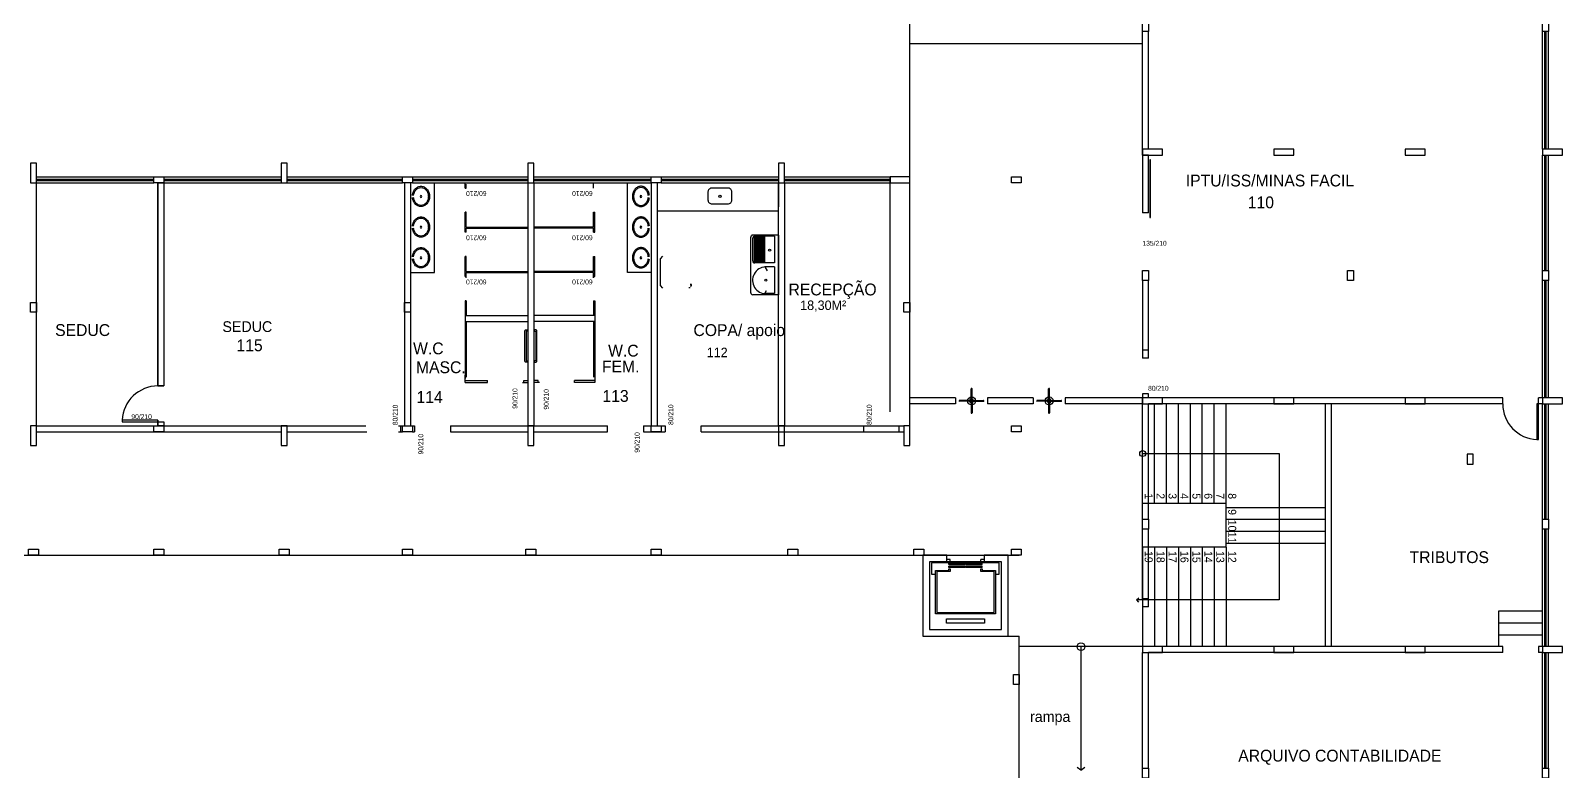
# Model space of a CAD drawing. Header units: metres. Extents: x -999 to 3200, y -1400 to 5056.
# Drawn here: x 1324.63 to 1363.13, y 4635.41 to 4654.02 of the extents above; entities that cross this region are included whole.
import ezdxf

# ---------------------------------------------------------------- set-up
doc = ezdxf.new("R2010")
doc.units = ezdxf.units.M
for name, color, linetype, true_color in [('.5', 7, 'Continuous', 0x000005), ('0.8', 7, 'Continuous', 0x000008), ('01', 7, 'Continuous', 0x000001), ('02', 7, 'Continuous', 0x000002), ('1', 7, 'Continuous', 0x000001), ('Block1', 7, 'Continuous', 0x000001), ('Block2', 7, 'Continuous', 0x000002), ('Layer1', 7, 'Continuous', 0x000001), ('Vão', 7, 'Continuous', 0x000002)]:
    doc.layers.add(name, color=color, linetype=linetype, true_color=true_color)

msp = doc.modelspace()

# ---------------------------------------------------------------- linework, layer by layer
at = {"layer": '.5', "color": 5}
for p, q in [((1343.656, 4640.846), (1343.906, 4640.846)), ((1346.826, 4640.846), (1347.076, 4640.846))]:
    msp.add_line(p, q, dxfattribs=at)
for points in [[(1352.726, 4654.246), (1352.726, 4653.996), (1352.576, 4653.996), (1352.576, 4654.246), (1352.726, 4654.246)], [(1362.776, 4654.246), (1362.776, 4653.996), (1362.626, 4653.996), (1362.626, 4654.246), (1362.776, 4654.246)], [(1353.076, 4651.046), (1352.576, 4651.046), (1352.576, 4650.896), (1353.076, 4650.896), (1353.076, 4651.046)], [(1356.376, 4651.046), (1355.876, 4651.046), (1355.876, 4650.896), (1356.376, 4650.896), (1356.376, 4651.046)], [(1359.676, 4651.046), (1359.176, 4651.046), (1359.176, 4650.896), (1359.676, 4650.896), (1359.676, 4651.046)], [(1363.126, 4651.046), (1362.626, 4651.046), (1362.626, 4650.896), (1363.126, 4650.896), (1363.126, 4651.046)], [(1324.776, 4650.196), (1324.776, 4650.696), (1324.626, 4650.696), (1324.626, 4650.196), (1324.776, 4650.196)], [(1331.076, 4650.196), (1331.076, 4650.696), (1330.926, 4650.696), (1330.926, 4650.196), (1331.076, 4650.196)], [(1337.276, 4650.196), (1337.276, 4650.696), (1337.126, 4650.696), (1337.126, 4650.196), (1337.276, 4650.196)], [(1343.576, 4650.196), (1343.576, 4650.696), (1343.426, 4650.696), (1343.426, 4650.196), (1343.576, 4650.196)], [(1327.976, 4650.196), (1327.726, 4650.196), (1327.726, 4650.346), (1327.976, 4650.346), (1327.976, 4650.196)], [(1334.226, 4650.196), (1333.976, 4650.196), (1333.976, 4650.346), (1334.226, 4650.346), (1334.226, 4650.196)], [(1340.476, 4650.196), (1340.226, 4650.196), (1340.226, 4650.346), (1340.476, 4650.346), (1340.476, 4650.196)], [(1346.726, 4650.346), (1346.226, 4650.346), (1346.226, 4650.196), (1346.726, 4650.196), (1346.726, 4650.346)], [(1349.526, 4650.196), (1349.276, 4650.196), (1349.276, 4650.346), (1349.526, 4650.346), (1349.526, 4650.196)], [(1352.726, 4647.996), (1352.726, 4647.746), (1352.576, 4647.746), (1352.576, 4647.996), (1352.726, 4647.996)], [(1357.876, 4647.996), (1357.876, 4647.746), (1357.726, 4647.746), (1357.726, 4647.996), (1357.876, 4647.996)], [(1362.776, 4647.996), (1362.776, 4647.746), (1362.626, 4647.746), (1362.626, 4647.996), (1362.776, 4647.996)], [(1324.626, 4646.946), (1324.626, 4647.196), (1324.776, 4647.196), (1324.776, 4646.946), (1324.626, 4646.946)], [(1334.026, 4646.946), (1334.026, 4647.196), (1334.176, 4647.196), (1334.176, 4646.946), (1334.026, 4646.946)], [(1346.576, 4646.946), (1346.576, 4647.196), (1346.726, 4647.196), (1346.726, 4646.946), (1346.576, 4646.946)], [(1353.076, 4644.796), (1352.576, 4644.796), (1352.576, 4644.646), (1353.076, 4644.646), (1353.076, 4644.796)], [(1356.376, 4644.796), (1355.876, 4644.796), (1355.876, 4644.646), (1356.376, 4644.646), (1356.376, 4644.796)], [(1359.676, 4644.796), (1359.176, 4644.796), (1359.176, 4644.646), (1359.676, 4644.646), (1359.676, 4644.796)], [(1363.126, 4644.796), (1362.626, 4644.796), (1362.626, 4644.646), (1363.126, 4644.646), (1363.126, 4644.796)], [(1324.776, 4643.596), (1324.776, 4644.096), (1324.626, 4644.096), (1324.626, 4643.596), (1324.776, 4643.596)], [(1327.976, 4643.946), (1327.726, 4643.946), (1327.726, 4644.096), (1327.976, 4644.096), (1327.976, 4643.946)], [(1331.076, 4643.596), (1331.076, 4644.096), (1330.926, 4644.096), (1330.926, 4643.596), (1331.076, 4643.596)], [(1334.226, 4643.946), (1333.976, 4643.946), (1333.976, 4644.096), (1334.226, 4644.096), (1334.226, 4643.946)], [(1337.276, 4643.596), (1337.276, 4644.096), (1337.126, 4644.096), (1337.126, 4643.596), (1337.276, 4643.596)], [(1340.476, 4643.946), (1340.226, 4643.946), (1340.226, 4644.096), (1340.476, 4644.096), (1340.476, 4643.946)], [(1343.576, 4643.596), (1343.576, 4644.096), (1343.426, 4644.096), (1343.426, 4643.596), (1343.576, 4643.596)], [(1346.726, 4643.596), (1346.726, 4644.096), (1346.576, 4644.096), (1346.576, 4643.596), (1346.726, 4643.596)], [(1349.526, 4643.946), (1349.276, 4643.946), (1349.276, 4644.096), (1349.526, 4644.096), (1349.526, 4643.946)], [(1360.733, 4643.382), (1360.733, 4643.132), (1360.883, 4643.132), (1360.883, 4643.382), (1360.733, 4643.382)], [(1352.726, 4641.746), (1352.726, 4641.496), (1352.576, 4641.496), (1352.576, 4641.746), (1352.726, 4641.746)], [(1362.776, 4641.746), (1362.776, 4641.496), (1362.626, 4641.496), (1362.626, 4641.746), (1362.776, 4641.746)], [(1324.826, 4640.846), (1324.576, 4640.846), (1324.576, 4640.996), (1324.826, 4640.996), (1324.826, 4640.846)], [(1327.976, 4640.846), (1327.726, 4640.846), (1327.726, 4640.996), (1327.976, 4640.996), (1327.976, 4640.846)], [(1331.126, 4640.846), (1330.876, 4640.846), (1330.876, 4640.996), (1331.126, 4640.996), (1331.126, 4640.846)], [(1334.226, 4640.846), (1333.976, 4640.846), (1333.976, 4640.996), (1334.226, 4640.996), (1334.226, 4640.846)], [(1337.326, 4640.846), (1337.076, 4640.846), (1337.076, 4640.996), (1337.326, 4640.996), (1337.326, 4640.846)], [(1340.476, 4640.846), (1340.226, 4640.846), (1340.226, 4640.996), (1340.476, 4640.996), (1340.476, 4640.846)], [(1343.656, 4640.846), (1343.656, 4640.996), (1343.906, 4640.996), (1343.906, 4640.846)], [(1346.826, 4640.846), (1346.826, 4640.996), (1347.076, 4640.996), (1347.076, 4640.846)], [(1349.526, 4640.846), (1349.276, 4640.846), (1349.276, 4640.996), (1349.526, 4640.996), (1349.526, 4640.846)], [(1353.076, 4638.546), (1352.576, 4638.546), (1352.576, 4638.396), (1353.076, 4638.396), (1353.076, 4638.546)], [(1356.376, 4638.546), (1355.876, 4638.546), (1355.876, 4638.396), (1356.376, 4638.396), (1356.376, 4638.546)], [(1359.676, 4638.546), (1359.176, 4638.546), (1359.176, 4638.396), (1359.676, 4638.396), (1359.676, 4638.546)], [(1363.126, 4638.546), (1362.626, 4638.546), (1362.626, 4638.396), (1363.126, 4638.396), (1363.126, 4638.546)], [(1352.726, 4635.496), (1352.726, 4635.246), (1352.576, 4635.246), (1352.576, 4635.496), (1352.726, 4635.496)], [(1362.776, 4635.496), (1362.776, 4635.246), (1362.626, 4635.246), (1362.626, 4635.496), (1362.776, 4635.496)]]:
    msp.add_lwpolyline(points, dxfattribs=at)
at = {"color": 7}
for p, q in [((1346.726, 4650.346), (1346.726, 4661.896)), ((1352.576, 4651.046), (1352.576, 4653.996)), ((1352.726, 4651.046), (1352.726, 4653.996)), ((1362.626, 4653.996), (1362.626, 4654.046)), ((1352.576, 4650.896), (1352.576, 4651.046)), ((1352.576, 4650.896), (1352.576, 4649.446)), ((1352.726, 4650.896), (1352.576, 4650.896)), ((1352.726, 4649.446), (1352.726, 4650.896)), ((1324.776, 4643.596), (1324.776, 4650.196)), ((1327.826, 4650.196), (1327.826, 4645.096)), ((1327.976, 4650.196), (1327.976, 4645.096)), ((1334.026, 4650.19), (1334.026, 4644.09)), ((1334.176, 4650.19), (1334.176, 4644.09)), ((1337.126, 4650.196), (1337.126, 4644.096)), ((1337.276, 4650.196), (1337.276, 4644.096)), ((1340.226, 4650.196), (1340.226, 4644.096)), ((1340.376, 4650.196), (1340.376, 4644.096)), ((1343.426, 4644.096), (1343.426, 4650.196)), ((1343.576, 4650.196), (1343.576, 4644.096)), ((1352.726, 4649.446), (1352.576, 4649.446)), ((1352.576, 4647.746), (1352.576, 4645.996)), ((1352.726, 4645.996), (1352.726, 4647.746)), ((1352.726, 4645.996), (1352.576, 4645.996)), ((1352.576, 4645.996), (1352.576, 4645.796)), ((1352.726, 4645.796), (1352.576, 4645.796)), ((1352.726, 4645.796), (1352.726, 4645.996)), ((1352.576, 4642.146), (1352.576, 4644.646)), ((1361.626, 4644.796), (1352.726, 4644.796)), ((1361.626, 4644.646), (1352.726, 4644.646)), ((1352.876, 4642.146), (1352.876, 4644.646)), ((1353.176, 4642.146), (1353.176, 4644.646)), ((1353.476, 4642.146), (1353.476, 4644.646)), ((1353.776, 4642.146), (1353.776, 4644.646)), ((1354.076, 4642.146), (1354.076, 4644.646)), ((1354.376, 4642.146), (1354.376, 4644.646)), ((1354.676, 4641.046), (1354.676, 4644.646)), ((1357.176, 4638.546), (1357.176, 4644.646)), ((1357.326, 4638.546), (1357.326, 4644.646)), ((1361.626, 4644.646), (1361.626, 4644.796)), ((1362.626, 4644.646), (1362.486, 4644.646)), ((1362.626, 4644.796), (1362.526, 4644.796)), ((1362.526, 4644.646), (1362.526, 4644.796)), ((1324.776, 4644.096), (1328.076, 4644.096)), ((1324.776, 4643.946), (1328.126, 4643.946)), ((1327.826, 4644.236), (1327.826, 4644.096)), ((1327.976, 4644.196), (1327.976, 4644.096)), ((1327.976, 4644.096), (1333.051, 4644.096)), ((1327.976, 4643.946), (1330.926, 4643.946)), ((1331.076, 4643.946), (1333.076, 4643.946)), ((1333.876, 4644.096), (1333.976, 4644.096)), ((1333.876, 4643.946), (1333.976, 4643.946)), ((1333.926, 4644.096), (1333.926, 4643.946)), ((1333.976, 4644.096), (1334.026, 4644.096)), ((1334.226, 4644.096), (1334.276, 4644.096)), ((1334.226, 4643.946), (1334.276, 4643.946)), ((1335.176, 4644.096), (1339.126, 4644.096)), ((1335.176, 4643.946), (1337.126, 4643.946)), ((1337.276, 4643.946), (1339.126, 4643.946)), ((1340.026, 4644.096), (1340.576, 4644.096)), ((1340.026, 4644.096), (1340.026, 4643.946)), ((1340.026, 4643.946), (1340.226, 4643.946)), ((1340.126, 4643.946), (1340.576, 4643.946)), ((1340.576, 4644.096), (1340.576, 4643.946)), ((1341.476, 4644.096), (1346.576, 4644.096)), ((1341.476, 4643.946), (1341.476, 4644.096)), ((1341.476, 4643.946), (1346.576, 4643.946)), ((1345.56, 4644.096), (1345.56, 4643.946)), ((1346.46, 4643.946), (1346.46, 4644.096)), ((1352.576, 4642.146), (1352.576, 4644.146)), ((1354.676, 4642.146), (1352.576, 4642.146)), ((1354.676, 4642.046), (1357.176, 4642.046)), ((1354.676, 4641.746), (1357.176, 4641.746)), ((1354.676, 4641.446), (1357.176, 4641.446)), ((1312.326, 4640.846), (1346.826, 4640.846)), ((1347.076, 4640.846), (1349.476, 4640.846)), ((1354.676, 4641.046), (1352.576, 4641.046)), ((1352.576, 4641.046), (1352.576, 4638.546)), ((1352.876, 4641.046), (1352.876, 4638.546)), ((1353.176, 4641.046), (1353.176, 4638.546)), ((1353.476, 4641.046), (1353.476, 4638.546)), ((1353.776, 4641.046), (1353.776, 4638.546)), ((1354.076, 4641.046), (1354.076, 4638.546)), ((1354.376, 4641.046), (1354.376, 4638.546)), ((1354.676, 4641.146), (1357.176, 4641.146)), ((1354.676, 4641.046), (1354.676, 4638.546)), ((1349.196, 4638.811), (1349.476, 4638.811)), ((1349.476, 4628.946), (1349.476, 4638.811)), ((1351.026, 4638.546), (1351.026, 4635.446)), ((1361.626, 4638.546), (1352.726, 4638.546)), ((1361.626, 4638.396), (1361.626, 4638.546)), ((1362.626, 4638.546), (1362.526, 4638.546)), ((1362.526, 4638.546), (1362.526, 4638.396)), ((1352.576, 4635.496), (1352.576, 4638.396)), ((1361.626, 4638.396), (1352.726, 4638.396)), ((1352.726, 4635.496), (1352.726, 4638.396)), ((1362.626, 4638.396), (1362.526, 4638.396)), ((1349.476, 4637.071), (1349.476, 4637.171))]:
    msp.add_line(p, q, dxfattribs=at)
for points in [[(1327.826, 4650.196), (1327.976, 4650.196), (1327.976, 4645.096), (1327.826, 4645.096)], [(1327.826, 4644.196), (1327.976, 4644.196), (1327.976, 4644.096), (1327.826, 4644.096)]]:
    msp.add_lwpolyline(points, close=True, dxfattribs=at)
msp.add_lwpolyline([(1352.726, 4644.796), (1352.726, 4644.896), (1352.576, 4644.896), (1352.576, 4644.796)], dxfattribs=at)
msp.add_circle((1351.026, 4638.546), 0.0992, dxfattribs=at)
at = {"layer": '0.8', "color": 8}
for p, q in [((1334.776, 4647.948), (1334.776, 4650.196)), ((1335.544, 4650.066), (1335.544, 4650.196)), ((1335.544, 4650.066), (1335.574, 4650.066)), ((1335.574, 4650.066), (1335.574, 4650.166)), ((1338.776, 4650.066), (1338.776, 4650.196)), ((1339.626, 4647.948), (1339.626, 4650.196)), ((1343.426, 4648.696), (1343.426, 4650.196)), ((1343.426, 4650.196), (1343.426, 4649.596)), ((1346.226, 4644.446), (1346.226, 4650.346)), ((1346.726, 4643.946), (1346.726, 4650.346)), ((1335.544, 4648.955), (1335.544, 4649.457)), ((1335.574, 4649.457), (1335.544, 4649.457)), ((1335.574, 4649.085), (1335.574, 4649.457)), ((1338.776, 4649.085), (1338.776, 4649.457)), ((1338.776, 4649.457), (1338.806, 4649.457)), ((1338.806, 4648.955), (1338.806, 4649.457)), ((1335.574, 4648.955), (1335.544, 4648.955)), ((1335.574, 4648.955), (1335.544, 4648.955)), ((1335.574, 4649.085), (1337.126, 4649.085)), ((1335.574, 4649.055), (1337.126, 4649.055)), ((1335.574, 4648.955), (1335.574, 4649.055)), ((1338.776, 4649.085), (1337.276, 4649.085)), ((1338.776, 4649.055), (1337.276, 4649.055)), ((1338.776, 4648.955), (1338.776, 4649.055)), ((1338.776, 4648.955), (1338.806, 4648.955)), ((1338.776, 4648.955), (1338.806, 4648.955)), ((1343.426, 4648.885), (1342.776, 4648.885)), ((1343.426, 4648.885), (1343.426, 4647.385)), ((1342.726, 4647.435), (1342.726, 4648.835)), ((1342.776, 4648.235), (1342.776, 4648.805)), ((1342.816, 4648.185), (1342.816, 4648.855)), ((1343.326, 4648.855), (1342.826, 4648.855)), ((1342.826, 4648.185), (1342.826, 4648.855)), ((1342.836, 4648.185), (1342.836, 4648.855)), ((1342.846, 4648.185), (1342.846, 4648.855)), ((1342.856, 4648.185), (1342.856, 4648.855)), ((1342.866, 4648.185), (1342.866, 4648.855)), ((1342.876, 4648.185), (1342.876, 4648.855)), ((1342.886, 4648.185), (1342.886, 4648.855)), ((1342.896, 4648.185), (1342.896, 4648.855)), ((1342.906, 4648.185), (1342.906, 4648.855)), ((1342.916, 4648.185), (1342.916, 4648.855)), ((1342.926, 4648.185), (1342.926, 4648.855)), ((1342.936, 4648.185), (1342.936, 4648.855)), ((1342.946, 4648.185), (1342.946, 4648.855)), ((1342.956, 4648.185), (1342.956, 4648.855)), ((1342.966, 4648.185), (1342.966, 4648.855)), ((1342.976, 4648.185), (1342.976, 4648.855)), ((1342.986, 4648.185), (1342.986, 4648.855)), ((1342.996, 4648.185), (1342.996, 4648.855)), ((1343.006, 4648.185), (1343.006, 4648.855)), ((1343.016, 4648.185), (1343.016, 4648.855)), ((1343.026, 4648.185), (1343.026, 4648.855)), ((1343.036, 4648.185), (1343.036, 4648.855)), ((1343.046, 4648.185), (1343.046, 4648.855)), ((1343.056, 4648.185), (1343.056, 4648.855)), ((1343.066, 4648.185), (1343.066, 4648.855)), ((1343.076, 4648.185), (1343.076, 4648.855)), ((1343.326, 4648.855), (1343.326, 4648.185)), ((1335.544, 4647.844), (1335.544, 4648.346)), ((1335.574, 4648.346), (1335.544, 4648.346)), ((1335.574, 4647.974), (1335.574, 4648.346)), ((1338.776, 4647.974), (1338.776, 4648.346)), ((1338.776, 4648.346), (1338.806, 4648.346)), ((1338.806, 4647.844), (1338.806, 4648.346)), ((1343.326, 4648.185), (1342.826, 4648.185)), ((1334.176, 4647.948), (1334.776, 4647.948)), ((1335.574, 4647.844), (1335.544, 4647.844)), ((1335.574, 4647.844), (1335.544, 4647.844)), ((1335.574, 4647.974), (1337.126, 4647.974)), ((1335.574, 4647.944), (1337.126, 4647.944)), ((1335.574, 4647.809), (1335.574, 4647.944)), ((1338.776, 4647.974), (1337.276, 4647.974)), ((1338.776, 4647.944), (1337.276, 4647.944)), ((1338.776, 4647.809), (1338.776, 4647.944)), ((1338.776, 4647.844), (1338.806, 4647.844)), ((1338.776, 4647.844), (1338.806, 4647.844)), ((1340.226, 4647.948), (1339.626, 4647.948)), ((1343.326, 4648.085), (1343.076, 4648.085)), ((1343.076, 4648.085), (1343.142, 4647.985)), ((1343.326, 4648.085), (1343.326, 4647.415)), ((1343.426, 4647.385), (1342.776, 4647.385)), ((1343.076, 4647.415), (1343.122, 4647.493)), ((1343.326, 4647.415), (1343.076, 4647.415)), ((1335.544, 4647.235), (1335.544, 4646.713)), ((1335.574, 4647.235), (1335.544, 4647.235)), ((1335.574, 4647.235), (1335.574, 4646.863)), ((1338.776, 4647.235), (1338.776, 4646.863)), ((1338.776, 4647.235), (1338.806, 4647.235)), ((1338.806, 4647.235), (1338.806, 4646.863)), ((1335.544, 4646.863), (1337.126, 4646.863)), ((1335.544, 4646.713), (1337.126, 4646.713)), ((1335.544, 4646.713), (1335.544, 4645.284)), ((1335.574, 4646.713), (1335.574, 4645.314)), ((1338.806, 4646.863), (1337.276, 4646.863)), ((1338.806, 4646.713), (1337.276, 4646.713)), ((1338.776, 4646.863), (1338.606, 4646.863)), ((1338.776, 4646.713), (1338.776, 4645.314)), ((1338.806, 4646.863), (1338.806, 4646.713)), ((1338.806, 4646.713), (1338.806, 4645.284)), ((1327.826, 4645.096), (1327.976, 4645.096)), ((1335.543, 4645.365), (1335.543, 4645.183)), ((1335.544, 4645.233), (1336.107, 4645.233)), ((1335.544, 4645.183), (1336.107, 4645.183)), ((1336.107, 4645.183), (1336.107, 4645.233)), ((1336.99, 4645.183), (1337.126, 4645.183)), ((1337.02, 4645.233), (1337.126, 4645.233)), ((1337.02, 4645.183), (1337.02, 4645.233)), ((1337.381, 4645.233), (1337.276, 4645.233)), ((1337.412, 4645.183), (1337.276, 4645.183)), ((1337.381, 4645.183), (1337.381, 4645.233)), ((1338.806, 4645.233), (1338.295, 4645.233)), ((1338.295, 4645.183), (1338.295, 4645.233)), ((1338.806, 4645.183), (1338.295, 4645.183)), ((1338.807, 4645.365), (1338.807, 4645.183)), ((1327.826, 4644.236), (1327.826, 4644.096)), ((1327.826, 4644.096), (1327.826, 4644.196)), ((1327.826, 4644.196), (1327.976, 4644.196)), ((1327.976, 4644.196), (1327.976, 4644.096)), ((1327.976, 4644.196), (1327.976, 4644.096))]:
    msp.add_line(p, q, dxfattribs=at)
for points in [[(1337.12, 4645.723), (1337.12, 4645.692), (1337.076, 4645.692, -0.414214), (1337.05, 4645.718), (1337.05, 4646.479, -0.414214), (1337.076, 4646.504), (1337.12, 4646.504), (1337.12, 4646.474), (1337.081, 4646.474), (1337.081, 4645.723)], [(1337.281, 4645.723), (1337.281, 4645.692), (1337.326, 4645.692, 0.414214), (1337.351, 4645.718), (1337.351, 4646.479, 0.414214), (1337.326, 4646.504), (1337.281, 4646.504), (1337.281, 4646.474), (1337.321, 4646.474), (1337.321, 4645.723)]]:
    msp.add_lwpolyline(points, format="xyb", close=True, dxfattribs=at)
for points in [[(1362.486, 4643.746), (1362.526, 4643.746), (1362.526, 4644.646), (1362.486, 4644.646)], [(1326.926, 4644.236), (1326.926, 4644.196), (1327.826, 4644.196), (1327.826, 4644.236)]]:
    msp.add_lwpolyline(points, close=True, dxfattribs=at)
msp.add_circle((1343.2, 4648.505), 0.0274, dxfattribs=at)
for centre, radius, start, end in [((1334.437, 4649.856), 0.0225, 90, 270), ((1334.437, 4649.856), 0.0225, 270, 90), ((1339.965, 4649.856), 0.0225, 90, 270), ((1339.965, 4649.856), 0.0225, 270, 90), ((1334.437, 4649.086), 0.0225, 90, 270), ((1334.437, 4649.086), 0.0225, 270, 90), ((1339.965, 4649.086), 0.0225, 90, 270), ((1339.965, 4649.086), 0.0225, 270, 90), ((1342.776, 4648.835), 0.05, 90, 180), ((1342.826, 4648.805), 0.05, 90, 180), ((1334.437, 4648.316), 0.0225, 90, 270), ((1334.437, 4648.316), 0.0225, 270, 90), ((1339.965, 4648.316), 0.0225, 90, 270), ((1339.965, 4648.316), 0.0225, 270, 90), ((1342.826, 4648.235), 0.05, 180, 270), ((1343.108, 4647.75), 0.337, 84.5727, 264.5727), ((1342.776, 4647.435), 0.05, 180, 270), ((1327.826, 4644.196), 0.9, 90, 177.4527), ((1362.526, 4644.646), 0.9, 180, 267.4527)]:
    msp.add_arc(centre, radius, start, end, dxfattribs=at)
for points, knots in [([(1334.223, 4649.882), (1334.224, 4649.899), (1334.23, 4649.932), (1334.246, 4649.978), (1334.27, 4650.021), (1334.302, 4650.057), (1334.339, 4650.085), (1334.381, 4650.104), (1334.425, 4650.113), (1334.471, 4650.11), (1334.514, 4650.096), (1334.554, 4650.072), (1334.588, 4650.04), (1334.616, 4650), (1334.636, 4649.955), (1334.649, 4649.907), (1334.652, 4649.873), (1334.652, 4649.856)], [0, 0, 0, 0, 50.195627, 99.789639, 148.397448, 195.854621, 242.191572, 287.626667, 332.52436, 377.31117, 422.437916, 468.293991, 515.191967, 563.243734, 612.390261, 662.376552, 712.82374, 712.82374, 712.82374, 712.82374]), ([(1334.253, 4649.882), (1334.255, 4649.902), (1334.265, 4649.95), (1334.3, 4650.017), (1334.362, 4650.068), (1334.437, 4650.087), (1334.512, 4650.068), (1334.573, 4650.017), (1334.613, 4649.943), (1334.622, 4649.885), (1334.622, 4649.856)], [0, 0, 0, 0, 61.721882, 145.007861, 222.345362, 295.184039, 368.022717, 445.360217, 528.646197, 615.893949, 615.893949, 615.893949, 615.893949]), ([(1340.179, 4649.882), (1340.177, 4649.899), (1340.172, 4649.932), (1340.155, 4649.978), (1340.131, 4650.021), (1340.1, 4650.057), (1340.063, 4650.085), (1340.021, 4650.104), (1339.976, 4650.113), (1339.931, 4650.11), (1339.887, 4650.096), (1339.848, 4650.072), (1339.813, 4650.04), (1339.786, 4650), (1339.765, 4649.955), (1339.753, 4649.907), (1339.75, 4649.873), (1339.75, 4649.856)], [0, 0, 0, 0, 50.195627, 99.789639, 148.397448, 195.854621, 242.191572, 287.626667, 332.52436, 377.31117, 422.437916, 468.293991, 515.191967, 563.243734, 612.390261, 662.376552, 712.82374, 712.82374, 712.82374, 712.82374]), ([(1340.149, 4649.882), (1340.147, 4649.902), (1340.137, 4649.95), (1340.101, 4650.017), (1340.04, 4650.068), (1339.965, 4650.087), (1339.89, 4650.068), (1339.829, 4650.017), (1339.789, 4649.943), (1339.78, 4649.885), (1339.78, 4649.856)], [0, 0, 0, 0, 61.721882, 145.007861, 222.345362, 295.184039, 368.022717, 445.360217, 528.646197, 615.893949, 615.893949, 615.893949, 615.893949]), ([(1334.652, 4649.856), (1334.652, 4649.839), (1334.649, 4649.806), (1334.636, 4649.757), (1334.616, 4649.712), (1334.588, 4649.673), (1334.554, 4649.64), (1334.514, 4649.616), (1334.47, 4649.602), (1334.425, 4649.6), (1334.38, 4649.608), (1334.338, 4649.627), (1334.301, 4649.656), (1334.27, 4649.692), (1334.246, 4649.735), (1334.229, 4649.782), (1334.224, 4649.815), (1334.223, 4649.831)], [0, 0, 0, 0, 50.51348, 100.564433, 149.772583, 197.882464, 244.83571, 290.745825, 335.927652, 380.772698, 425.733775, 471.238267, 517.651288, 565.189014, 613.879552, 663.554408, 713.823221, 713.823221, 713.823221, 713.823221]), ([(1334.622, 4649.856), (1334.622, 4649.827), (1334.613, 4649.77), (1334.573, 4649.695), (1334.512, 4649.644), (1334.437, 4649.625), (1334.362, 4649.644), (1334.3, 4649.695), (1334.265, 4649.763), (1334.255, 4649.811), (1334.253, 4649.831)], [0, 0, 0, 0, 87.247753, 170.533732, 247.871233, 320.70991, 393.548588, 470.886088, 554.172068, 616.891744, 616.891744, 616.891744, 616.891744]), ([(1339.75, 4649.856), (1339.75, 4649.839), (1339.753, 4649.806), (1339.765, 4649.757), (1339.786, 4649.712), (1339.813, 4649.673), (1339.848, 4649.64), (1339.888, 4649.616), (1339.931, 4649.602), (1339.977, 4649.6), (1340.021, 4649.608), (1340.063, 4649.627), (1340.1, 4649.656), (1340.132, 4649.692), (1340.156, 4649.735), (1340.172, 4649.782), (1340.178, 4649.815), (1340.179, 4649.831)], [0, 0, 0, 0, 50.51348, 100.564433, 149.772583, 197.882464, 244.83571, 290.745825, 335.927652, 380.772698, 425.733775, 471.238267, 517.651288, 565.189014, 613.879552, 663.554408, 713.823221, 713.823221, 713.823221, 713.823221]), ([(1339.78, 4649.856), (1339.78, 4649.827), (1339.789, 4649.77), (1339.829, 4649.695), (1339.89, 4649.644), (1339.965, 4649.625), (1340.04, 4649.644), (1340.101, 4649.695), (1340.137, 4649.763), (1340.147, 4649.811), (1340.149, 4649.831)], [0, 0, 0, 0, 87.247753, 170.533732, 247.871233, 320.70991, 393.548588, 470.886088, 554.172068, 616.891744, 616.891744, 616.891744, 616.891744]), ([(1334.223, 4649.112), (1334.224, 4649.129), (1334.23, 4649.162), (1334.246, 4649.209), (1334.27, 4649.251), (1334.302, 4649.287), (1334.339, 4649.316), (1334.381, 4649.335), (1334.425, 4649.343), (1334.471, 4649.34), (1334.514, 4649.326), (1334.554, 4649.302), (1334.588, 4649.27), (1334.616, 4649.23), (1334.636, 4649.185), (1334.649, 4649.137), (1334.652, 4649.103), (1334.652, 4649.086)], [0, 0, 0, 0, 50.195627, 99.789639, 148.397448, 195.854621, 242.191572, 287.626667, 332.52436, 377.31117, 422.437916, 468.293991, 515.191967, 563.243734, 612.390261, 662.376552, 712.82374, 712.82374, 712.82374, 712.82374]), ([(1334.253, 4649.112), (1334.255, 4649.133), (1334.265, 4649.18), (1334.3, 4649.247), (1334.362, 4649.299), (1334.437, 4649.317), (1334.512, 4649.299), (1334.573, 4649.247), (1334.613, 4649.173), (1334.622, 4649.115), (1334.622, 4649.086)], [0, 0, 0, 0, 61.721882, 145.007861, 222.345362, 295.184039, 368.022717, 445.360217, 528.646197, 615.893949, 615.893949, 615.893949, 615.893949]), ([(1340.179, 4649.112), (1340.177, 4649.129), (1340.172, 4649.162), (1340.155, 4649.209), (1340.131, 4649.251), (1340.1, 4649.287), (1340.063, 4649.316), (1340.021, 4649.335), (1339.976, 4649.343), (1339.931, 4649.34), (1339.887, 4649.326), (1339.848, 4649.302), (1339.813, 4649.27), (1339.786, 4649.23), (1339.765, 4649.185), (1339.753, 4649.137), (1339.75, 4649.103), (1339.75, 4649.086)], [0, 0, 0, 0, 50.195627, 99.789639, 148.397448, 195.854621, 242.191572, 287.626667, 332.52436, 377.31117, 422.437916, 468.293991, 515.191967, 563.243734, 612.390261, 662.376552, 712.82374, 712.82374, 712.82374, 712.82374]), ([(1340.149, 4649.112), (1340.147, 4649.133), (1340.137, 4649.18), (1340.101, 4649.247), (1340.04, 4649.299), (1339.965, 4649.317), (1339.89, 4649.299), (1339.829, 4649.247), (1339.789, 4649.173), (1339.78, 4649.115), (1339.78, 4649.086)], [0, 0, 0, 0, 61.721882, 145.007861, 222.345362, 295.184039, 368.022717, 445.360217, 528.646197, 615.893949, 615.893949, 615.893949, 615.893949]), ([(1334.652, 4649.086), (1334.652, 4649.069), (1334.649, 4649.036), (1334.636, 4648.987), (1334.616, 4648.942), (1334.588, 4648.903), (1334.554, 4648.87), (1334.514, 4648.846), (1334.47, 4648.833), (1334.425, 4648.83), (1334.38, 4648.838), (1334.338, 4648.857), (1334.301, 4648.886), (1334.27, 4648.922), (1334.246, 4648.965), (1334.229, 4649.012), (1334.224, 4649.045), (1334.223, 4649.062)], [0, 0, 0, 0, 50.51348, 100.564433, 149.772583, 197.882464, 244.83571, 290.745825, 335.927652, 380.772698, 425.733775, 471.238267, 517.651288, 565.189014, 613.879552, 663.554408, 713.823221, 713.823221, 713.823221, 713.823221]), ([(1334.622, 4649.086), (1334.622, 4649.057), (1334.613, 4649), (1334.573, 4648.926), (1334.512, 4648.874), (1334.437, 4648.855), (1334.362, 4648.874), (1334.3, 4648.926), (1334.265, 4648.993), (1334.255, 4649.041), (1334.253, 4649.062)], [0, 0, 0, 0, 87.247753, 170.533732, 247.871233, 320.70991, 393.548588, 470.886088, 554.172068, 616.891744, 616.891744, 616.891744, 616.891744]), ([(1339.75, 4649.086), (1339.75, 4649.069), (1339.753, 4649.036), (1339.765, 4648.987), (1339.786, 4648.942), (1339.813, 4648.903), (1339.848, 4648.87), (1339.888, 4648.846), (1339.931, 4648.833), (1339.977, 4648.83), (1340.021, 4648.838), (1340.063, 4648.857), (1340.1, 4648.886), (1340.132, 4648.922), (1340.156, 4648.965), (1340.172, 4649.012), (1340.178, 4649.045), (1340.179, 4649.062)], [0, 0, 0, 0, 50.51348, 100.564433, 149.772583, 197.882464, 244.83571, 290.745825, 335.927652, 380.772698, 425.733775, 471.238267, 517.651288, 565.189014, 613.879552, 663.554408, 713.823221, 713.823221, 713.823221, 713.823221]), ([(1339.78, 4649.086), (1339.78, 4649.057), (1339.789, 4649), (1339.829, 4648.926), (1339.89, 4648.874), (1339.965, 4648.855), (1340.04, 4648.874), (1340.101, 4648.926), (1340.137, 4648.993), (1340.147, 4649.041), (1340.149, 4649.062)], [0, 0, 0, 0, 87.247753, 170.533732, 247.871233, 320.70991, 393.548588, 470.886088, 554.172068, 616.891744, 616.891744, 616.891744, 616.891744]), ([(1334.223, 4648.342), (1334.224, 4648.359), (1334.23, 4648.392), (1334.246, 4648.439), (1334.27, 4648.481), (1334.302, 4648.517), (1334.339, 4648.546), (1334.381, 4648.565), (1334.425, 4648.573), (1334.471, 4648.57), (1334.514, 4648.556), (1334.554, 4648.532), (1334.588, 4648.5), (1334.616, 4648.46), (1334.636, 4648.415), (1334.649, 4648.367), (1334.652, 4648.333), (1334.652, 4648.316)], [0, 0, 0, 0, 50.195627, 99.789639, 148.397448, 195.854621, 242.191572, 287.626667, 332.52436, 377.31117, 422.437916, 468.293991, 515.191967, 563.243734, 612.390261, 662.376552, 712.82374, 712.82374, 712.82374, 712.82374]), ([(1334.253, 4648.342), (1334.255, 4648.363), (1334.265, 4648.41), (1334.3, 4648.477), (1334.362, 4648.529), (1334.437, 4648.548), (1334.512, 4648.529), (1334.573, 4648.477), (1334.613, 4648.403), (1334.622, 4648.346), (1334.622, 4648.316)], [0, 0, 0, 0, 61.721882, 145.007861, 222.345362, 295.184039, 368.022717, 445.360217, 528.646197, 615.893949, 615.893949, 615.893949, 615.893949]), ([(1340.179, 4648.342), (1340.177, 4648.359), (1340.172, 4648.392), (1340.155, 4648.439), (1340.131, 4648.481), (1340.1, 4648.517), (1340.063, 4648.546), (1340.021, 4648.565), (1339.976, 4648.573), (1339.931, 4648.57), (1339.887, 4648.556), (1339.848, 4648.532), (1339.813, 4648.5), (1339.786, 4648.46), (1339.765, 4648.415), (1339.753, 4648.367), (1339.75, 4648.333), (1339.75, 4648.316)], [0, 0, 0, 0, 50.195627, 99.789639, 148.397448, 195.854621, 242.191572, 287.626667, 332.52436, 377.31117, 422.437916, 468.293991, 515.191967, 563.243734, 612.390261, 662.376552, 712.82374, 712.82374, 712.82374, 712.82374]), ([(1340.149, 4648.342), (1340.147, 4648.363), (1340.137, 4648.41), (1340.101, 4648.477), (1340.04, 4648.529), (1339.965, 4648.548), (1339.89, 4648.529), (1339.829, 4648.477), (1339.789, 4648.403), (1339.78, 4648.346), (1339.78, 4648.316)], [0, 0, 0, 0, 61.721882, 145.007861, 222.345362, 295.184039, 368.022717, 445.360217, 528.646197, 615.893949, 615.893949, 615.893949, 615.893949]), ([(1334.652, 4648.316), (1334.652, 4648.3), (1334.649, 4648.266), (1334.636, 4648.217), (1334.616, 4648.173), (1334.588, 4648.133), (1334.554, 4648.1), (1334.514, 4648.077), (1334.47, 4648.063), (1334.425, 4648.06), (1334.38, 4648.068), (1334.338, 4648.088), (1334.301, 4648.116), (1334.27, 4648.152), (1334.246, 4648.195), (1334.229, 4648.242), (1334.224, 4648.275), (1334.223, 4648.292)], [0, 0, 0, 0, 50.51348, 100.564433, 149.772583, 197.882464, 244.83571, 290.745825, 335.927652, 380.772698, 425.733775, 471.238267, 517.651288, 565.189014, 613.879552, 663.554408, 713.823221, 713.823221, 713.823221, 713.823221]), ([(1334.622, 4648.316), (1334.622, 4648.287), (1334.613, 4648.23), (1334.573, 4648.156), (1334.512, 4648.104), (1334.437, 4648.085), (1334.362, 4648.104), (1334.3, 4648.156), (1334.265, 4648.223), (1334.255, 4648.271), (1334.253, 4648.292)], [0, 0, 0, 0, 87.247753, 170.533732, 247.871233, 320.70991, 393.548588, 470.886088, 554.172068, 616.891744, 616.891744, 616.891744, 616.891744]), ([(1339.75, 4648.316), (1339.75, 4648.3), (1339.753, 4648.266), (1339.765, 4648.217), (1339.786, 4648.173), (1339.813, 4648.133), (1339.848, 4648.1), (1339.888, 4648.077), (1339.931, 4648.063), (1339.977, 4648.06), (1340.021, 4648.068), (1340.063, 4648.088), (1340.1, 4648.116), (1340.132, 4648.152), (1340.156, 4648.195), (1340.172, 4648.242), (1340.178, 4648.275), (1340.179, 4648.292)], [0, 0, 0, 0, 50.51348, 100.564433, 149.772583, 197.882464, 244.83571, 290.745825, 335.927652, 380.772698, 425.733775, 471.238267, 517.651288, 565.189014, 613.879552, 663.554408, 713.823221, 713.823221, 713.823221, 713.823221]), ([(1339.78, 4648.316), (1339.78, 4648.287), (1339.789, 4648.23), (1339.829, 4648.156), (1339.89, 4648.104), (1339.965, 4648.085), (1340.04, 4648.104), (1340.101, 4648.156), (1340.137, 4648.223), (1340.147, 4648.271), (1340.149, 4648.292)], [0, 0, 0, 0, 87.247753, 170.533732, 247.871233, 320.70991, 393.548588, 470.886088, 554.172068, 616.891744, 616.891744, 616.891744, 616.891744])]:
    msp.add_open_spline(points, degree=3, knots=knots, dxfattribs=at)
at = {"layer": '01', "color": 2}
for p, q in [((1352.576, 4641.746), (1352.576, 4644.646)), ((1352.726, 4641.746), (1352.726, 4644.646)), ((1352.576, 4639.746), (1352.576, 4641.496)), ((1352.726, 4639.746), (1352.726, 4641.496))]:
    msp.add_line(p, q, dxfattribs=at)
at = {"layer": '01', "color": 1}
for p, q in [((1352.576, 4639.746), (1352.576, 4639.546)), ((1352.726, 4639.746), (1352.576, 4639.746)), ((1352.726, 4639.546), (1352.726, 4639.746)), ((1352.726, 4639.546), (1352.576, 4639.546))]:
    msp.add_line(p, q, dxfattribs=at)
at = {"layer": '02', "color": 2}
for p, q in [((1352.576, 4643.396), (1356.006, 4643.396)), ((1356.006, 4643.396), (1356.006, 4639.721)), ((1352.422, 4639.721), (1352.484, 4639.77)), ((1356.006, 4639.721), (1352.422, 4639.721)), ((1352.422, 4639.721), (1352.475, 4639.666))]:
    msp.add_line(p, q, dxfattribs=at)
msp.add_circle((1352.576, 4643.396), 0.074, dxfattribs=at)
at = {"layer": '1', "color": 1}
for p, q in [((1362.626, 4651.046), (1362.626, 4653.996)), ((1362.776, 4651.046), (1362.776, 4653.996)), ((1346.726, 4653.696), (1352.576, 4653.696)), ((1362.626, 4647.996), (1362.626, 4650.896)), ((1362.776, 4647.996), (1362.776, 4650.896)), ((1352.756, 4650.777), (1352.756, 4649.327)), ((1352.776, 4650.777), (1352.756, 4650.777)), ((1352.776, 4649.327), (1352.776, 4650.777)), ((1324.776, 4650.346), (1327.726, 4650.346)), ((1324.776, 4650.196), (1327.726, 4650.196)), ((1327.976, 4650.346), (1330.926, 4650.346)), ((1327.976, 4650.196), (1330.926, 4650.196)), ((1331.074, 4650.196, 0), (1333.974, 4650.196, 0)), ((1331.076, 4650.346), (1333.976, 4650.346)), ((1334.226, 4650.346), (1337.126, 4650.346)), ((1334.226, 4650.196), (1337.126, 4650.196)), ((1337.276, 4650.346), (1340.226, 4650.346)), ((1337.276, 4650.196), (1340.226, 4650.196)), ((1340.476, 4650.346), (1343.426, 4650.346)), ((1340.476, 4650.196), (1343.426, 4650.196)), ((1343.576, 4650.346), (1346.226, 4650.346)), ((1343.576, 4650.196), (1346.226, 4650.196)), ((1340.376, 4649.496), (1343.426, 4649.496)), ((1352.756, 4649.327), (1352.776, 4649.327)), ((1340.505, 4648.352), (1340.45, 4648.289)), ((1340.45, 4648.289), (1340.45, 4647.615)), ((1362.626, 4644.796), (1362.626, 4647.746)), ((1362.776, 4644.796), (1362.776, 4647.746)), ((1340.45, 4647.615), (1340.505, 4647.552)), ((1341.168, 4647.57), (1341.205, 4647.57)), ((1341.24, 4647.647), (1341.205, 4647.647)), ((1341.205, 4647.614), (1341.24, 4647.614)), ((1341.24, 4647.614), (1341.24, 4647.647)), ((1347.876, 4644.796), (1346.726, 4644.796)), ((1347.876, 4644.646), (1346.726, 4644.646)), ((1347.876, 4644.796), (1347.876, 4644.646)), ((1348.263, 4644.734), (1347.976, 4644.734)), ((1348.263, 4644.709), (1347.976, 4644.709)), ((1348.263, 4644.734), (1348.263, 4645.021)), ((1348.263, 4644.709), (1348.263, 4644.421)), ((1348.288, 4644.734), (1348.288, 4645.021)), ((1348.288, 4644.734), (1348.576, 4644.734)), ((1348.288, 4644.709), (1348.288, 4644.421)), ((1348.288, 4644.709), (1348.576, 4644.709)), ((1349.826, 4644.796), (1348.676, 4644.796)), ((1348.676, 4644.796), (1348.676, 4644.646)), ((1349.826, 4644.646), (1348.676, 4644.646)), ((1349.826, 4644.796), (1349.826, 4644.646)), ((1350.213, 4644.734), (1349.926, 4644.734)), ((1350.213, 4644.709), (1349.926, 4644.709)), ((1350.213, 4644.734), (1350.213, 4645.021)), ((1350.213, 4644.709), (1350.213, 4644.421)), ((1350.238, 4644.734), (1350.238, 4645.021)), ((1350.238, 4644.734), (1350.526, 4644.734)), ((1350.238, 4644.709), (1350.238, 4644.421)), ((1350.238, 4644.709), (1350.526, 4644.709)), ((1352.576, 4644.796), (1350.626, 4644.796)), ((1350.626, 4644.796), (1350.626, 4644.646)), ((1352.576, 4644.646), (1350.626, 4644.646)), ((1352.576, 4644.646), (1352.576, 4644.796)), ((1362.626, 4641.746), (1362.626, 4644.646)), ((1362.776, 4641.746), (1362.776, 4644.646)), ((1334.276, 4644.096), (1334.276, 4643.946)), ((1335.176, 4644.096), (1335.176, 4643.946)), ((1339.126, 4643.946), (1339.126, 4644.096)), ((1362.626, 4638.546), (1362.626, 4641.496)), ((1362.776, 4638.546), (1362.776, 4641.496)), ((1361.526, 4638.546), (1361.526, 4639.446)), ((1361.526, 4639.446), (1362.626, 4639.446)), ((1361.526, 4639.146), (1362.626, 4639.146)), ((1352.576, 4638.546), (1349.476, 4638.546)), ((1361.526, 4638.846), (1362.626, 4638.846)), ((1362.626, 4635.496), (1362.626, 4638.396)), ((1362.776, 4635.496), (1362.776, 4638.396)), ((1351.026, 4635.446), (1350.932, 4635.513)), ((1351.026, 4635.446), (1351.119, 4635.52))]:
    msp.add_line(p, q, dxfattribs=at)
msp.add_lwpolyline([(1341.651, 4649.968), (1341.651, 4649.768, 0.414214), (1341.751, 4649.668), (1342.151, 4649.668, 0.414214), (1342.251, 4649.768), (1342.251, 4649.968, 0.414214), (1342.151, 4650.068), (1341.751, 4650.068, 0.414214)], format="xyb", close=True, dxfattribs=at)
for centre, radius in [((1341.951, 4649.857), 0.029), ((1343.108, 4647.75), 0.0252), ((1348.276, 4644.721), 0.1), ((1348.276, 4644.721), 0.0177), ((1350.226, 4644.721), 0.1), ((1350.226, 4644.721), 0.0177)]:
    msp.add_circle(centre, radius, dxfattribs=at)
for centre, radius, start, end in [((1348.276, 4645.021), 0.0125, 0, 180), ((1350.226, 4645.021), 0.0125, 0, 180), ((1347.976, 4644.721), 0.0125, 90, 270), ((1348.276, 4644.721), 0.05, 104.4775, 165.5225), ((1348.276, 4644.721), 0.05, 194.4775, 255.5225), ((1348.276, 4644.721), 0.05, 14.4775, 75.5225), ((1348.276, 4644.721), 0.05, 284.4775, 345.5225), ((1348.576, 4644.721), 0.0125, 270, 90), ((1349.926, 4644.721), 0.0125, 90, 270), ((1350.226, 4644.721), 0.05, 104.4775, 165.5225), ((1350.226, 4644.721), 0.05, 194.4775, 255.5225), ((1350.226, 4644.721), 0.05, 14.4775, 75.5225), ((1350.226, 4644.721), 0.05, 284.4775, 345.5225), ((1350.526, 4644.721), 0.0125, 270, 90), ((1348.276, 4644.421), 0.0125, 180, 0), ((1350.226, 4644.421), 0.0125, 180, 0)]:
    msp.add_arc(centre, radius, start, end, dxfattribs=at)
at = {"layer": 'Block1', "color": 1}
for p, q in [((1348.973, 4640.651), (1347.27, 4640.651)), ((1347.274, 4640.367), (1347.274, 4640.651)), ((1347.738, 4640.736), (1347.656, 4640.736)), ((1348.112, 4640.642), (1347.705, 4640.642)), ((1347.705, 4640.609), (1347.705, 4640.642)), ((1348.112, 4640.609), (1347.705, 4640.609)), ((1348.112, 4640.569), (1347.705, 4640.569)), ((1347.705, 4640.536), (1347.705, 4640.569)), ((1348.112, 4640.536), (1347.705, 4640.536)), ((1347.738, 4640.681), (1347.738, 4640.736)), ((1348.112, 4640.609), (1348.112, 4640.636)), ((1348.112, 4640.536), (1348.112, 4640.569)), ((1348.541, 4640.642), (1348.134, 4640.642)), ((1348.134, 4640.609), (1348.134, 4640.636)), ((1348.541, 4640.609), (1348.134, 4640.609)), ((1348.134, 4640.536), (1348.134, 4640.569)), ((1348.541, 4640.569), (1348.134, 4640.569)), ((1348.541, 4640.536), (1348.134, 4640.536)), ((1348.591, 4640.736), (1348.508, 4640.736)), ((1348.508, 4640.681), (1348.508, 4640.736)), ((1348.541, 4640.609), (1348.541, 4640.642)), ((1348.541, 4640.536), (1348.541, 4640.569)), ((1348.973, 4640.367), (1348.973, 4640.651)), ((1347.27, 4640.367), (1347.367, 4640.367)), ((1348.88, 4640.367), (1348.973, 4640.367))]:
    msp.add_line(p, q, dxfattribs=at)
for points in [[(1348.847, 4639.406), (1348.847, 4640.43), (1348.508, 4640.43), (1348.508, 4640.502), (1348.541, 4640.502), (1348.541, 4640.463), (1348.88, 4640.463), (1348.88, 4639.373), (1347.367, 4639.373), (1347.367, 4640.463), (1347.705, 4640.463), (1347.705, 4640.502), (1347.738, 4640.502), (1347.738, 4640.43), (1347.4, 4640.43), (1347.4, 4639.406)], [(1348.598, 4639.243), (1348.598, 4639.133), (1347.649, 4639.133), (1347.649, 4639.243)]]:
    msp.add_lwpolyline(points, close=True, dxfattribs=at)
at = {"layer": 'Block2', "color": 2}
msp.add_line((1349.031, 4638.976), (1349.031, 4640.681), dxfattribs=at)
for points in [[(1347.656, 4640.681), (1347.656, 4640.846), (1347.051, 4640.846), (1347.051, 4638.811), (1349.196, 4638.811), (1349.196, 4640.846), (1348.591, 4640.846), (1348.591, 4640.681), (1347.656, 4640.681), (1347.216, 4640.681), (1347.216, 4638.976), (1349.031, 4638.976)], [(1349.031, 4640.681), (1348.591, 4640.681)]]:
    msp.add_lwpolyline(points, dxfattribs=at)
at = {"layer": 'Layer1', "color": 1}
msp.add_lwpolyline([(1349.326, 4637.596), (1349.326, 4637.846), (1349.476, 4637.846), (1349.476, 4637.596), (1349.326, 4637.596)], dxfattribs=at)
at = {"layer": 'Vão', "color": 2}
for p, q in [((1362.686, 4651.046), (1362.686, 4653.996)), ((1362.716, 4651.046), (1362.716, 4653.996)), ((1362.686, 4647.996), (1362.686, 4650.896)), ((1362.716, 4647.996), (1362.716, 4650.896)), ((1324.776, 4650.286), (1327.726, 4650.286)), ((1324.776, 4650.256), (1327.726, 4650.256)), ((1327.976, 4650.286), (1330.926, 4650.286)), ((1327.976, 4650.256), (1330.926, 4650.256)), ((1331.076, 4650.286), (1333.976, 4650.286)), ((1331.076, 4650.256), (1333.976, 4650.256)), ((1334.226, 4650.286), (1337.126, 4650.286)), ((1334.226, 4650.256), (1337.126, 4650.256)), ((1337.276, 4650.286), (1340.226, 4650.286)), ((1337.276, 4650.256), (1340.226, 4650.256)), ((1340.476, 4650.286), (1343.426, 4650.286)), ((1340.476, 4650.256), (1343.426, 4650.256)), ((1343.576, 4650.286), (1346.226, 4650.286)), ((1343.576, 4650.256), (1346.226, 4650.256)), ((1362.686, 4644.796), (1362.686, 4647.746)), ((1362.716, 4644.796), (1362.716, 4647.746)), ((1362.686, 4641.746), (1362.686, 4644.646)), ((1362.716, 4641.746), (1362.716, 4644.646)), ((1362.686, 4638.546), (1362.686, 4641.496)), ((1362.716, 4638.546), (1362.716, 4641.496)), ((1362.686, 4635.496), (1362.686, 4638.396)), ((1362.716, 4635.496), (1362.716, 4638.396))]:
    msp.add_line(p, q, dxfattribs=at)

# ---------------------------------------------------------------- texts
at = {"layer": '0.8', "color": 8, "extrusion": (-0.141435, 3.16192e-13, 0.989948), "attachment_point": 7, "text_direction": (0.989948, 0, 0.141435)}
for s, insert, char_height, width in [('IPTU/ISS/MINAS FACIL', (1353.661, 4650.103), 0.29798, 5.56368), ('110', (1355.219, 4649.554, 0.31), 0.298, 4.45181), ('RECEPÇÃO', (1343.675, 4647.278, -0.06), 0.298, 2.42764), ('18,30M²', (1343.968, 4646.959), 0.2384, 3.56144), ('SEDUC', (1325.242, 4646.346, 0), 0.298, 1.51303), ('COPA/ apoio', (1341.286, 4646.259, 0.115), 0.29798, 2.42764), ('115', (1329.8, 4645.963), 0.298, 4.45181), ('W.C', (1334.239, 4645.885, 0), 0.298, 2.42764), ('W.C', (1339.141, 4645.829, 0), 0.298, 2.42764), ('112', (1341.619, 4645.818), 0.2384, 3.56144), ('MASC.', (1334.312, 4645.412), 0.298, 4.45181), ('FEM.', (1338.986, 4645.434), 0.298, 4.45181), ('114', (1334.325, 4644.669), 0.298, 4.45181), ('113', (1338.999, 4644.691), 0.298, 4.45181), ('TRIBUTOS', (1359.286, 4640.641), 0.298, 2.42764), ('ARQUIVO CONTABILIDADE', (1354.98, 4635.577), 0.29798, 6.91632)]:
    msp.add_mtext(s, dxfattribs=dict(at, insert=insert, char_height=char_height, width=width))
at = {"layer": '0.8', "color": 8, "extrusion": (0.141435, 3.16226e-13, 0.989948), "char_height": 0.1232, "width": 1.00346, "attachment_point": 1, "text_direction": (-0.989948, 0, 0.141435)}
for insert in [(1336.085, 4649.868), (1338.751, 4649.868), (1336.085, 4648.757), (1338.751, 4648.757), (1336.085, 4647.646), (1338.751, 4647.646)]:
    msp.add_mtext('60/210', dxfattribs=dict(at, insert=insert))
at = {"layer": '0.8', "color": 8, "extrusion": (-0.141435, 3.16226e-13, 0.989948), "char_height": 0.1232, "width": 1.00346, "attachment_point": 7, "text_direction": (0.989948, 0, 0.141435)}
for s, insert in [('135/210', (1352.572, 4648.616, 3.464)), ('80/210', (1352.713, 4644.973)), ('90/210', (1327.158, 4644.261, 0.033))]:
    msp.add_mtext(s, dxfattribs=dict(at, insert=insert))
at = {"layer": '0.8', "color": 8, "extrusion": (-0.141435, -3.16192e-13, 0.989948), "char_height": 0.2705, "width": 2.20405, "attachment_point": 1, "text_direction": (0.989948, 0, 0.141435)}
for s, insert in [('SEDUC', (1329.446, 4646.721)), ('rampa', (1349.745, 4636.925))]:
    msp.add_mtext(s, dxfattribs=dict(at, insert=insert))
at = {"layer": '0.8', "color": 8, "extrusion": (3.162e-13, -0.141435, 0.989948), "char_height": 0.1232, "width": 1.00346, "attachment_point": 1, "text_direction": (0, 0.989948, 0.141435)}
for s, insert in [('90/210', (1336.738, 4644.523)), ('90/210', (1337.524, 4644.501)), ('80/210', (1333.728, 4644.111))]:
    msp.add_mtext(s, dxfattribs=dict(at, insert=insert))
at = {"layer": '0.8', "color": 8, "extrusion": (-3.162e-13, -0.141435, 0.989948), "char_height": 0.1232, "width": 1.00346, "attachment_point": 7, "text_direction": (0, 0.989948, 0.141435)}
for insert in [(1340.781, 4644.116), (1345.766, 4644.116)]:
    msp.add_mtext('80/210', dxfattribs=dict(at, insert=insert))
at = {"layer": '0.8', "color": 8, "extrusion": (-3.16217e-13, -0.141435, 0.989948), "insert": (1339.933, 4643.419), "char_height": 0.1232, "width": 1.00346, "attachment_point": 7, "text_direction": (0, 0.989948, 0.141435)}
msp.add_mtext('90/210', dxfattribs=at)
at = {"layer": '0.8', "color": 8, "extrusion": (-3.16287e-13, -0.141435, 0.989948), "insert": (1334.497, 4643.376, 0.935), "char_height": 0.1232, "width": 1.00346, "attachment_point": 7, "text_direction": (0, 0.989948, 0.141435)}
msp.add_mtext('90/210', dxfattribs=at)
at = {"layer": '0.8', "color": 8, "extrusion": (-3.16131e-13, 0.141435, 0.989948), "attachment_point": 1, "text_direction": (0, -0.989948, 0.141435)}
for s, insert, char_height, width in [('1', (1352.828, 4642.401), 0.201, 1.63887), ('2', (1353.128, 4642.401), 0.201, 1.63887), ('3', (1353.428, 4642.401), 0.201, 1.63887), ('4', (1353.728, 4642.401), 0.201, 1.63887), ('5', (1354.028, 4642.401), 0.201, 1.63887), ('6', (1354.328, 4642.401), 0.201, 1.63887), ('7', (1354.628, 4642.401), 0.201, 1.63887), ('8', (1354.928, 4642.401), 0.201, 1.63887), ('9', (1354.928, 4642.001), 0.201, 1.63887), ('10', (1354.928, 4641.736, -0.005), 0.2012, 1.67409), ('11', (1354.928, 4641.436, -0.005), 0.2012, 1.67409), ('19', (1352.828, 4640.95, 0.064), 0.2012, 1.18345), ('18', (1353.128, 4640.95, 0.064), 0.2012, 1.18345), ('17', (1353.428, 4640.95, 0.064), 0.2012, 1.18345), ('16', (1353.728, 4640.95, 0.064), 0.2012, 1.18345), ('15', (1354.028, 4640.95, 0.064), 0.2012, 1.18345), ('14', (1354.328, 4640.95, 0.064), 0.2012, 1.18345), ('13', (1354.628, 4640.95, 0.064), 0.2012, 1.18345), ('12', (1354.928, 4640.95, 0.064), 0.2012, 1.18345)]:
    msp.add_mtext(s, dxfattribs=dict(at, insert=insert, char_height=char_height, width=width))

doc.saveas('drawing.dxf')
